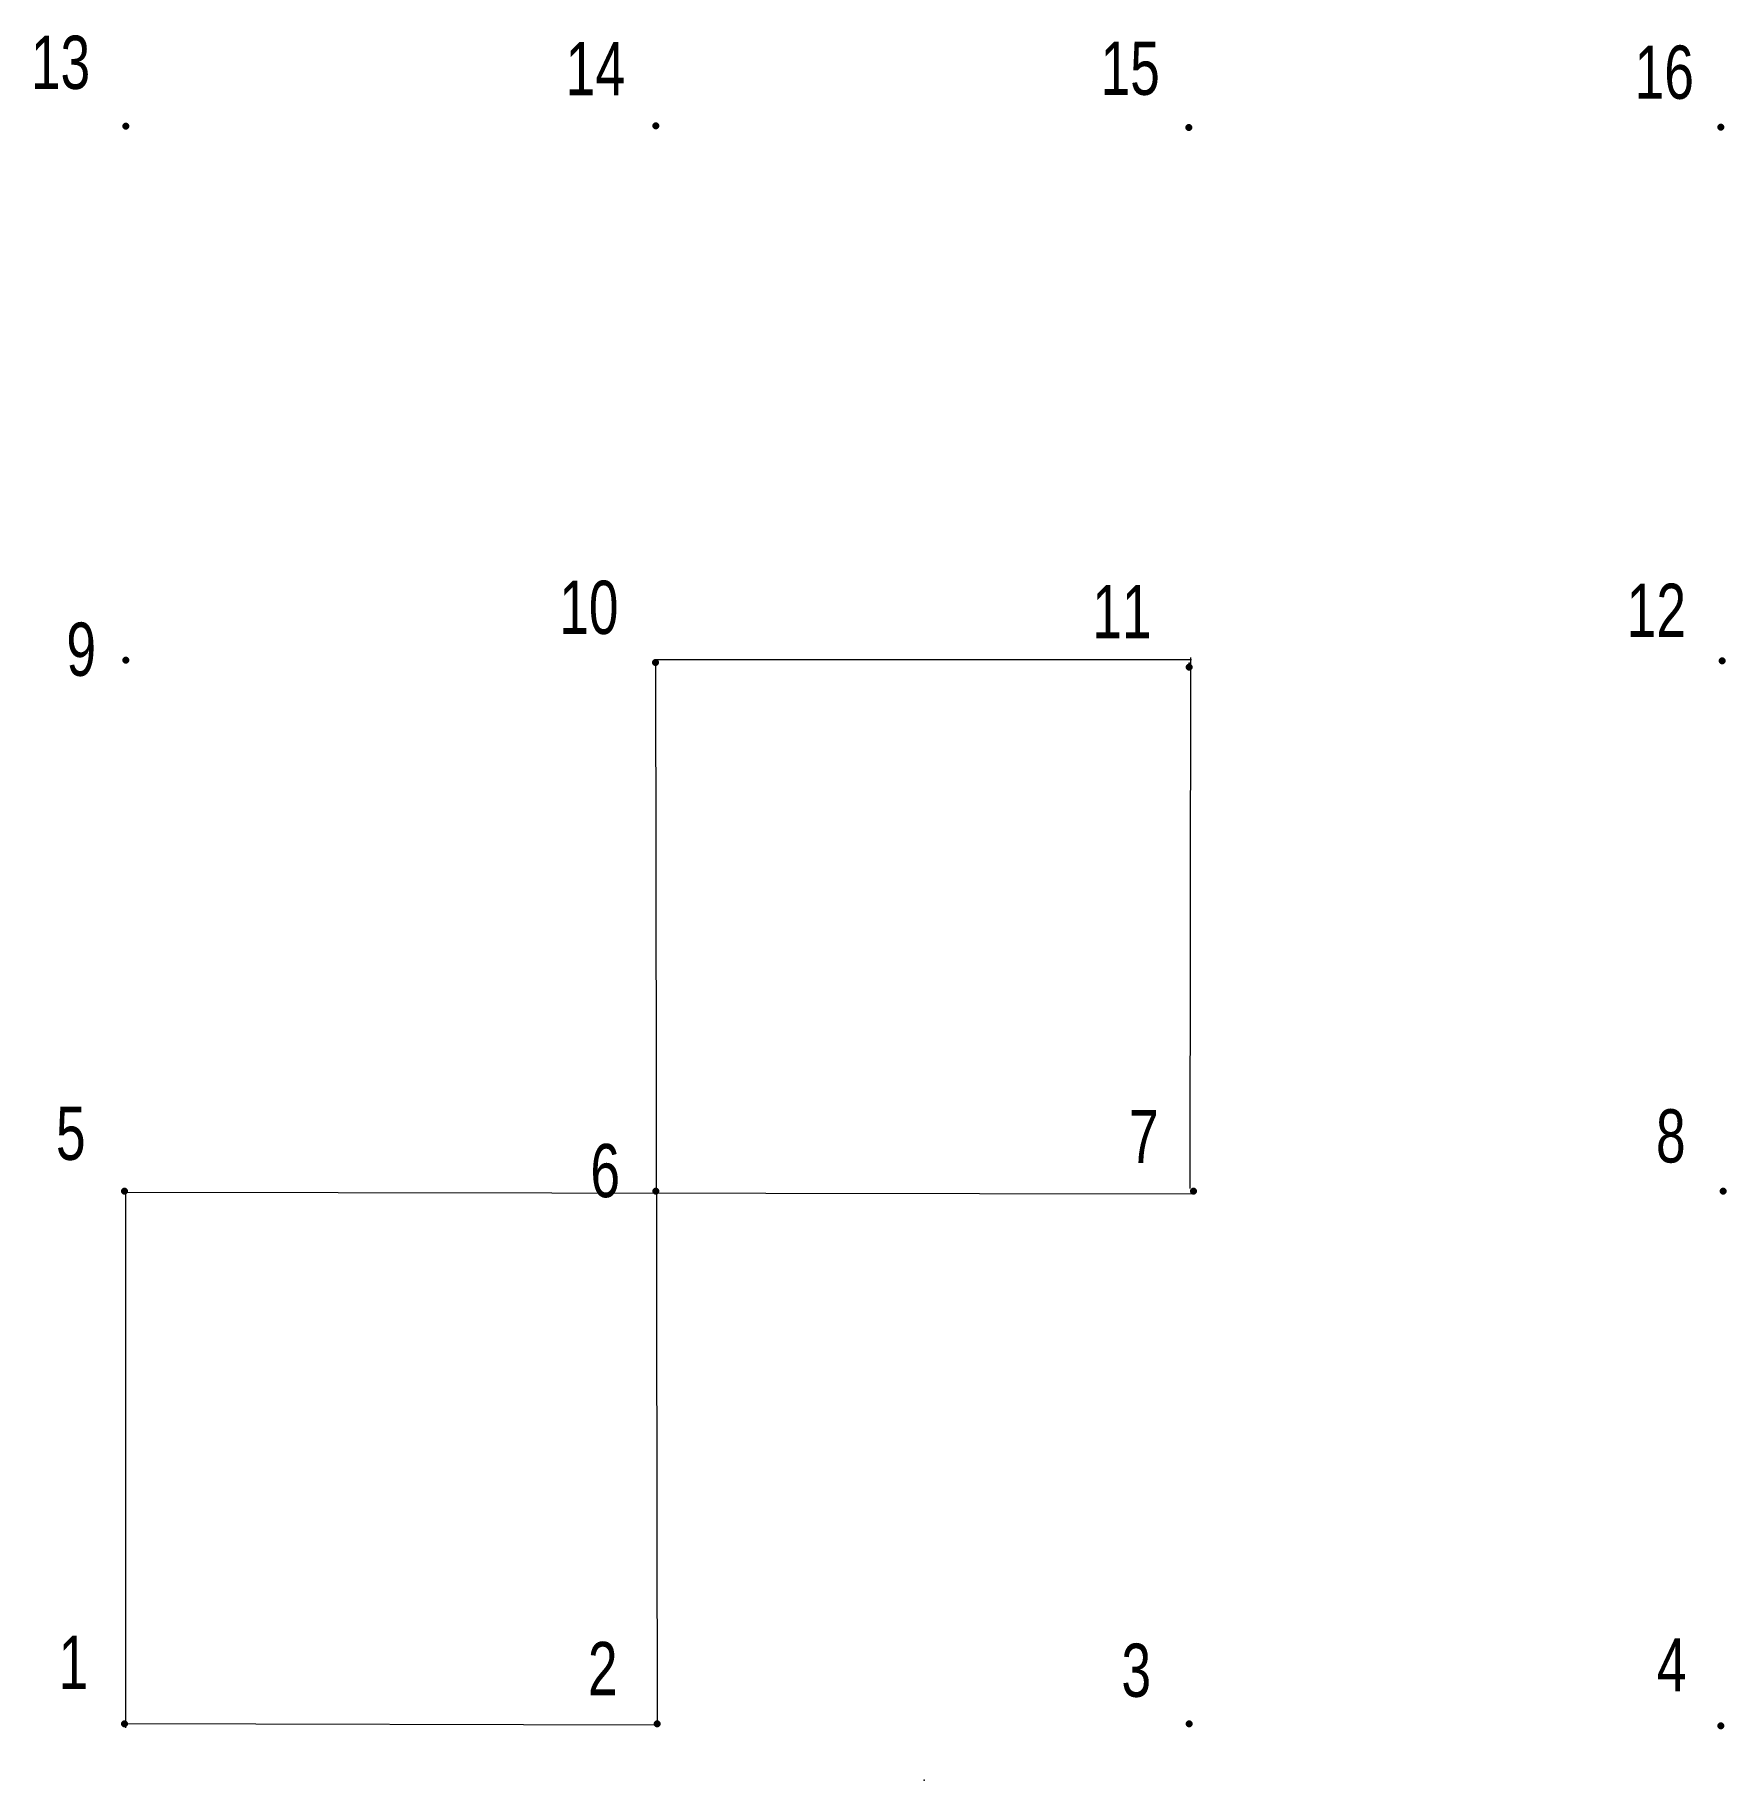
# Model space of a CAD drawing. Extents: x -3.4 to 60.1, y -2.1 to 63.4.
import ezdxf

# ---------------------------------------------------------------- set-up
doc = ezdxf.new("R2010")
doc.units = 0
doc.layers.get('0').update_dxf_attribs({"linetype": 'CONTINUOUS', "lineweight": 0})
doc.styles.get("Standard").update_dxf_attribs({"font": 'txt', "width": 0.75})

msp = doc.modelspace()

# ---------------------------------------------------------------- linework, layer by layer
at = {"lineweight": 18}
for p, q in [((40.045, 40.045), (40.027, 20.102)), ((19.952, 39.939), (20.014, -0.055)), ((19.987, 39.975), (40.087, 39.975)), ((0, 19.965), (40.151, 19.903)), ((0.039, 19.933), (0.039, -0.157)), ((20.014, -0.055), (-0.088, 0))]:
    msp.add_line(p, q, dxfattribs=at)
at = {"lineweight": 200}
for p in [(0.049, 60.005), (19.965, 60.017), (39.991, 59.956), (59.971, 59.971), (0.049, 39.954), (19.953, 39.856), (40, 39.68), (60.017, 39.93), (0, 20.007), (19.965, 20.007), (40.16, 20), (60.054, 20.002), (0, 0), (20.007, 0), (40, 0), (59.971, -0.077)]:
    msp.add_point(p, dxfattribs=at)
at = {"lineweight": 20}
msp.add_point((40, 39.84), dxfattribs=at)
at = {"lineweight": 100}
msp.add_point((40, 39.68), dxfattribs=at)
at = {"color": 9, "lineweight": 5}
msp.add_point((30.04, -2.116), dxfattribs=at)

# ---------------------------------------------------------------- texts
at = {"lineweight": 18, "char_height": 2, "width": 100, "attachment_point": 5}
for s, insert in [('13', (-2.4, 62.39)), ('14', (17.692, 62.168)), ('15', (37.78, 62.168)), ('16', (57.843, 62.02)), ('10', (17.446, 41.92)), ('11', (37.473, 41.773)), ('12', (57.548, 41.822)), ('9\\P', (-1.622, 40.347)), ('5', (-2.015, 22.164)), ('7', (38.293, 22.056)), ('8', (58.089, 22.066)), ('6\\P', (18.061, 20.763)), ('1', (-1.92, 2.304)), ('2', (17.968, 2.073)), ('3', (38.01, 1.996)), ('4', (58.124, 2.214))]:
    msp.add_mtext(s, dxfattribs=dict(at, insert=insert))

doc.saveas('drawing.dxf')
